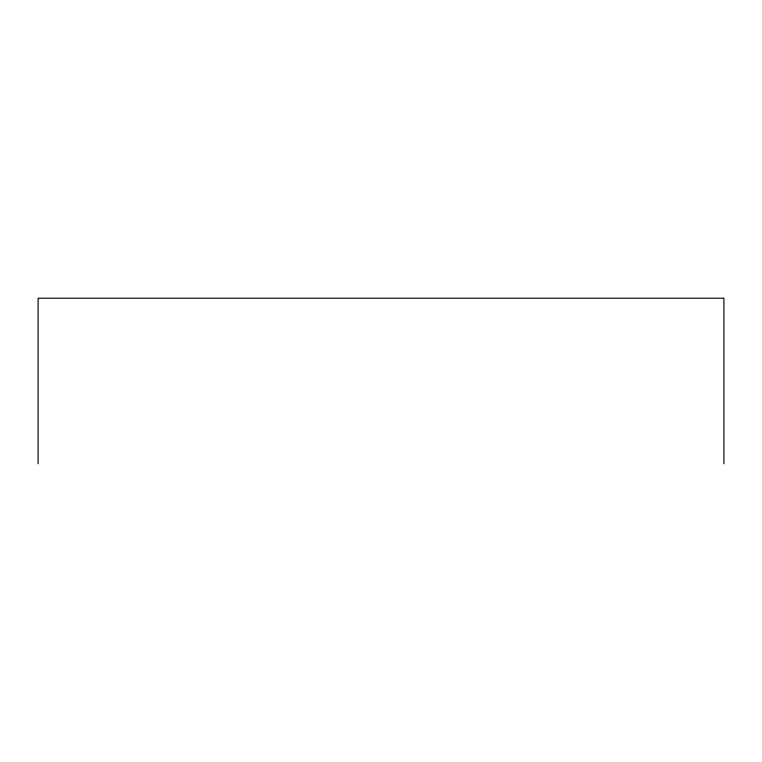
<?xml version="1.0" encoding="UTF-8"?>
<svg xmlns="http://www.w3.org/2000/svg" width="762" height="762" viewBox="0 0 762 762"><rect width="100%" height="100%" fill="white"/><g stroke="black" fill="none" stroke-linecap="round" stroke-linejoin="round"><path stroke-width="1.14" d="M723.9 463.791L723.9 298.209L38.1 298.209L38.1 463.791"/></g></svg>
